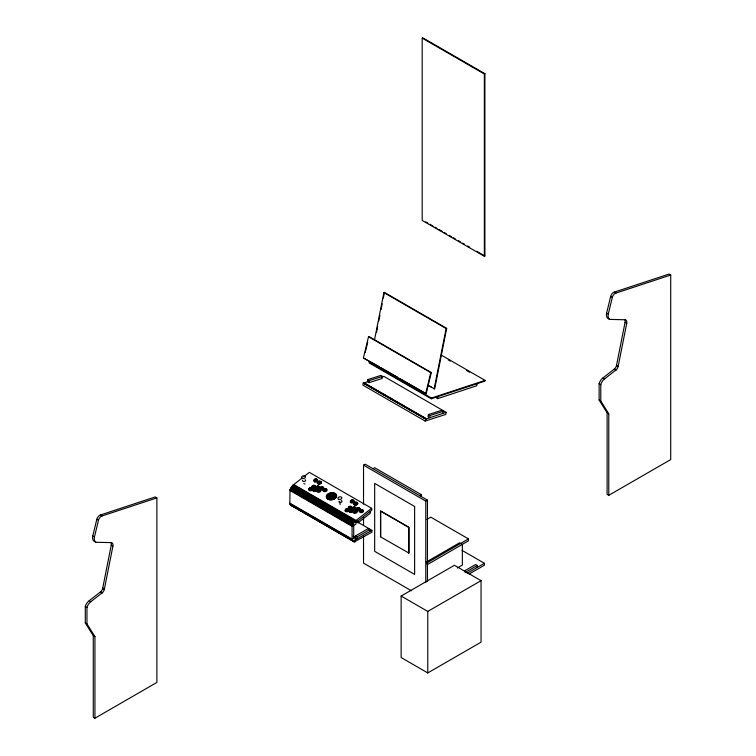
<?xml version="1.0" encoding="UTF-8"?>
<svg xmlns="http://www.w3.org/2000/svg" width="756" height="756" viewBox="0 0 756 756"><rect width="100%" height="100%" fill="white"/><g stroke="black" fill="none" stroke-linecap="round" stroke-linejoin="round"><path stroke-width="1.13" d="M293.753 484.549L356 520.478L355.991 522.434L371.895 510.026L371.602 508.297L309.365 472.368L303.855 476.658M431.289 398.781L431.402 398.091L485.059 380.391L484.946 381.081L431.289 398.781L369.145 362.899L369.259 362.209L431.402 398.091M436.004 397.675L437.677 398.639L438.026 396.56M477.093 383.67L476.743 385.749L437.677 398.639M363.513 382.952L425.751 418.89L363.249 383.037L362.889 385.125L425.127 421.054L445.794 414.43L446.153 412.341L383.916 376.403L381.704 377.112M363.475 383.131L368.446 381.374M367.832 379.597L367.473 381.685L369.136 382.649L382.139 378.472L382.498 376.384L380.835 375.43L367.832 379.597L369.495 380.561L382.498 376.384M369.136 382.649L369.495 380.561M425.127 421.054L425.751 418.89M425.722 419.06L446.153 412.341M443.073 411.358L441.409 410.404L428.406 414.571L428.047 416.66L429.71 417.614L430.07 415.535L443.073 411.358L442.714 413.447M94.944 718.2L156.879 682.441L156.879 497.892L155.216 496.928L100.501 514.978A4.167 2.41 -60 0 0 96.825 519.287L92.771 536.023A7.947 4.593 -60 0 0 94.122 541.296L95.785 542.26L110.556 542.619A4.99 2.882 -60 0 1 112.899 546.172L104.233 589.746A3.988 2.306 -60 0 1 102.523 592.562L90.871 601.682A6.851 3.95 -60 0 0 86.959 607.522L86.959 623.861L94.944 636.665L94.944 718.2L93.272 717.236L93.272 635.711L85.286 622.906L85.286 606.567A6.851 3.95 -60 0 1 89.199 600.718L100.605 591.816L102.268 592.78M608.769 495.331L608.769 413.806L600.784 401.001L600.784 384.662A6.851 3.95 -60 0 1 604.696 378.813L616.348 369.693A3.988 2.306 -60 0 0 618.058 366.887L626.733 323.303A4.99 2.882 -60 0 0 624.38 319.75L609.62 319.391L607.947 318.437A7.947 4.593 -60 0 1 606.605 313.164L610.659 296.428A4.167 2.41 -60 0 1 614.335 292.109L669.041 274.059L670.714 275.023L670.714 459.572L608.769 495.331L607.106 494.377L607.106 412.842L599.121 400.037L599.121 383.698A6.851 3.95 -60 0 1 603.033 377.858L614.439 368.956L616.102 369.911M110.905 542.402A4.99 2.882 -60 0 1 111.236 545.208L102.655 588.461L104.319 589.415M374.607 339.416L383.906 292.591L384.445 292.44L446.683 328.378L434.672 388.905L428.009 385.522M376.507 332.413L377.641 326.705M378.775 320.998L379.909 315.28M381.043 309.573L382.177 303.865M383.311 298.147L384.445 292.44M434.133 389.056L446.144 328.52L446.683 328.378M624.74 319.542A4.99 2.882 -60 0 1 625.061 322.339L616.48 365.592L618.143 366.556M326.479 496.711C327.14 492.307 335.513 491.211 336.448 495.898C335.787 500.292 327.405 501.398 326.479 496.711A8.023 5.925 1.2 0 1 336.448 495.898M95.785 542.26A7.947 4.593 -60 0 1 94.443 536.987L98.497 520.251A4.167 2.41 -60 0 1 102.164 515.932L156.879 497.892M363.39 357.966L368.541 336.713L369.07 336.609L431.307 372.538L426.157 393.791L363.39 357.966L379.219 366.698M365.271 352.268L367.709 342.203M425.628 393.904L430.778 372.651L431.307 372.538M609.62 319.391A7.947 4.593 -60 0 1 608.268 314.118L612.322 297.391A4.167 2.41 -60 0 1 615.998 293.073L670.714 275.023M292.156 505.925L290.597 505.102L289.841 503.184L290.011 489.822L292.903 485.257L302.022 478.094M357.597 522.065L371.876 530.315L371.895 532.205L354.403 541.863L352.835 541.031L352.079 539.122L352.079 526.318L352.976 524.088L355.566 520.818L371.602 508.297M356.407 521.801L358.07 522.765L370.393 513.144L370.109 511.415M289.841 490.389L352.079 526.327L353.723 525.363L353.723 538.178L352.079 539.122L289.841 503.184M422.198 38.121L422.755 37.8L484.908 73.682L484.908 255.991L484.35 256.312L422.198 220.431L422.198 38.121L484.35 74.003L484.908 73.682M363.532 504.11L363.532 465.157L365.195 464.193L427.442 500.132L427.442 581.572M372.982 468.692L374.645 467.728L421.328 494.679L421.328 496.597M352.079 526.327L355.991 524.069L355.991 520.478M419.656 495.643L421.328 494.679M369.797 529.597L357.276 536.826L357.276 538.745L355.613 537.781L355.613 535.862L368.125 528.633L369.797 529.597L369.797 531.515M352.079 539.122L355.188 537.327L355.188 541.844L355.197 539.945L371.876 530.315M363.532 465.157L425.779 501.096L427.442 500.132M426.762 519.466L430.778 517.151L468.465 538.905L468.465 540.823L427.045 564.798M426.289 562.039L459.582 542.808L462.36 544.414L462.36 565.072L457.314 567.992M426.384 563.258L468.465 538.905M401.134 596.04L454.413 565.28L481.052 580.655L481.052 642.175L427.773 672.934L401.134 657.55L401.134 596.04L427.773 611.415L481.052 580.655M464.43 570.978L475.618 564.515L477.291 565.479L477.291 567.397M465.082 572.528L477.291 565.479M467.113 573.275L484.407 563.286L484.407 565.214L469.145 574.021M305.018 483.925L303.799 483.698M614.335 292.109L615.998 293.073M610.659 296.428L612.322 297.391M625.061 322.339L626.733 323.303M606.605 313.164L608.268 314.118M425.808 221.877L427.849 223.048M429.88 224.23L432.942 225.987M434.983 227.169L437.015 228.34M439.056 229.522L442.109 231.289M444.15 232.461L446.191 233.642M449.244 235.399L451.285 236.581M453.316 237.753L455.358 238.934M458.419 240.701L460.451 241.873M462.492 243.054L464.524 244.226M467.586 245.993L469.627 247.165M476.752 251.285L484.908 255.991M618.228 366.121L616.565 365.157L616.395 365.923A3.988 2.306 -60 0 1 614.685 368.73L614.099 369.221L615.762 370.175M603.033 377.858L604.696 378.813M599.121 383.698L600.784 384.662M599.121 400.037L600.784 401.001M607.106 412.842L608.769 413.806M383.906 292.591L446.144 328.52M441.258 355.093L485.059 380.391M448.27 359.903L450.311 361.084M466.613 370.497L469.665 372.254M368.541 336.713L430.778 372.651M429.569 385.966L431.61 387.138M381.26 367.879L397.59 377.301M399.631 378.482L426.157 393.791M428.406 414.571L430.07 415.535M364.023 382.791L426.271 418.72M363.995 382.961L426.233 418.9M363.249 383.037L425.496 418.975M461.963 550.33L484.407 563.286M293.328 484.88L355.566 520.818M292.903 485.257L355.14 521.186M292.487 485.664L354.734 521.602M292.1 486.117L354.337 522.046M291.721 486.59L353.959 522.519M291.362 487.091L353.61 523.02M291.041 487.611L353.279 523.549M290.739 488.149L352.976 524.088M290.465 488.697L352.702 524.636M290.219 489.264L352.457 525.193M290.011 489.822L352.258 525.76M355.613 535.862L357.276 536.826M353.146 536.146L355.188 537.327M289.917 503.638L352.154 539.576M290.03 504.063L354.167 541.258M290.181 504.45L352.428 540.379M292.544 505.944L311.935 517.142M313.967 518.314L326.214 525.382M328.255 526.563L330.296 527.745M332.338 528.917L339.482 533.046M341.523 534.218L353.761 541.287M290.37 504.791L354.403 541.863M290.852 505.358L354.035 541.797M411.491 590.814L363.532 563.125L363.532 535.976M100.501 514.978L102.164 515.932M96.825 519.287L98.497 520.251M111.236 545.208L112.899 546.172M92.771 536.023L94.443 536.987M104.404 588.99L102.74 588.026L102.561 588.782A3.988 2.306 -60 0 1 100.86 591.598L100.274 592.08L101.937 593.044M89.199 600.718L90.871 601.682M85.286 606.567L86.959 607.522M85.286 622.906L86.959 623.861M93.272 635.711L94.944 636.665M357.777 521.035L358.07 522.765M339.671 501.493L340.181 504.535M484.35 74.003L484.35 256.312M427.773 611.415L427.773 672.934M425.779 501.096L425.779 582.536M408.769 553.137L408.769 527.386L380.533 511.075L380.533 536.836L408.911 553.061L408.911 527.301L380.674 510.999L380.674 536.76M363.532 517.095L363.532 525.354M352.551 500.264A1.399 0.936 -9.5 0 1 353.345 501.644A1.399 0.936 -9.5 0 1 351.067 501.861A1.399 0.936 -9.5 0 1 351.833 500.34A2.06 1.38 -9.5 0 0 350.604 502.589A2.06 1.38 -9.5 0 0 353.959 502.258A2.06 1.38 -9.5 0 0 352.787 500.236M352.608 500.103A1.635 1.096 -9.5 0 1 353.543 501.71A1.635 1.096 -9.5 0 1 350.878 501.975A1.635 1.096 -9.5 0 1 351.767 500.188M349.13 506.964A1.399 0.936 -9.5 0 1 351.427 507.096A1.399 0.936 -9.5 0 1 350.009 508.486A1.399 0.936 -9.5 0 1 348.913 507.182M349.943 511.443A1.399 0.936 -9.5 0 1 349.423 510.205M349.159 506.851A2.06 1.38 -9.5 0 1 352.23 507.635A2.06 1.38 -9.5 0 1 349.508 509.327A2.06 1.38 -9.5 0 1 348.733 507.115M349.489 511.453A1.635 1.096 -9.5 0 1 349.215 510.149M362.587 510.234A1.399 0.936 -9.5 0 1 361.642 511.717A1.399 0.936 -9.5 0 1 360.017 510.782A1.399 0.936 -9.5 0 1 362.077 509.931M354.441 510.687A1.399 0.936 -9.5 0 1 356.53 511.226A1.399 0.936 -9.5 0 1 354.677 512.37A1.399 0.936 -9.5 0 1 354.158 510.867M341.23 500.5A1.54 1.03 -9.5 0 1 341.863 501.776A1.54 1.03 -9.5 0 1 339.964 502.494A1.54 1.03 -9.5 0 1 339 501.351M348.195 509.374A1.399 0.936 -9.5 0 1 347.004 510.905A1.399 0.936 -9.5 0 1 345.785 509.61M346.295 509.213A1.399 0.936 -9.5 0 1 347.968 509.204M346.172 509.081A1.635 1.096 -9.5 0 1 348.61 509.705A1.635 1.096 -9.5 0 1 346.446 511.047A1.635 1.096 -9.5 0 1 345.832 509.289M346.522 509.09A2.06 1.38 -9.5 0 1 349.083 510.423A2.06 1.38 -9.5 0 1 345.898 511.632A2.06 1.38 -9.5 0 1 346.031 509.27M327.112 498.355A8.023 5.5 -41.7 0 1 335.815 494.254M327.887 498.988A8.023 4.716 -58.8 0 1 335.031 493.621M326.63 497.571A8.023 5.916 -21.1 0 1 336.297 495.029M326.668 495.823A8.023 5.528 21.9 0 1 336.259 496.786M327.178 494.963A8.023 4.753 39.1 0 1 335.74 497.646M327.981 494.197A8.023 3.657 53.1 0 1 334.936 498.412M329.03 493.573A8.023 2.315 64.8 0 1 333.897 499.036M330.24 493.139A8.023 0.813 75.3 0 1 332.687 499.47M331.393 499.697A8.023 0.747 85.3 0 1 331.525 492.912M330.107 499.688A8.023 2.249 -84.2 0 1 332.82 492.921M328.907 499.442A8.023 3.61 -72.6 0 1 334.01 493.167M315.63 488.962A1.399 0.936 -9.5 0 1 315.46 490.417A1.399 0.936 -9.5 0 1 313.4 490.238A1.399 0.936 -9.5 0 1 314.279 488.839M315.45 488.688A1.635 1.096 -9.5 0 0 313.031 489.775A1.635 1.096 -9.5 0 0 315.224 490.701A1.635 1.096 -9.5 0 0 315.791 488.83A2.06 1.38 -9.5 0 1 316.178 490.975A2.06 1.38 -9.5 0 1 312.956 491.003A2.06 1.38 -9.5 0 1 314.175 488.848M314.704 488.745A2.06 1.38 -9.5 0 1 315.233 488.745M325.335 488.886A1.399 0.936 -9.5 0 1 326.129 490.266A1.399 0.936 -9.5 0 1 323.851 490.483A1.399 0.936 -9.5 0 1 324.617 488.952M324.967 488.726A1.635 1.096 -9.5 0 1 326.46 490.153A1.635 1.096 -9.5 0 1 323.748 490.663A1.635 1.096 -9.5 0 1 324.551 488.811M325.571 488.858A2.06 1.38 -9.5 0 1 326.743 490.88A2.06 1.38 -9.5 0 1 323.379 491.211A2.06 1.38 -9.5 0 1 324.504 488.962M319.429 489.567A1.399 0.936 -9.5 0 1 319.807 490.956A1.399 0.936 -9.5 0 1 317.681 491.164A1.399 0.936 -9.5 0 1 318.04 489.708M318.796 489.482A2.06 1.38 -9.5 0 1 320.742 491.164A2.06 1.38 -9.5 0 1 317.501 492.062A2.06 1.38 -9.5 0 1 317.775 489.765M321.111 487.299A1.399 0.936 -9.5 0 1 323.199 487.837A1.399 0.936 -9.5 0 1 321.347 488.981A1.399 0.936 -9.5 0 1 320.827 487.478M323.322 487.346A2.06 1.38 -9.5 0 1 323.209 489.406A2.06 1.38 -9.5 0 1 320.213 489.425A2.06 1.38 -9.5 0 1 320.846 487.365M321.338 487.176A2.06 1.38 -9.5 0 1 322.897 487.166M314.912 485.966A1.399 0.936 -9.5 0 1 313.731 487.497A1.399 0.936 -9.5 0 1 312.511 486.202M313.343 485.683A1.399 0.936 -9.5 0 1 314.401 485.673M312.889 485.683A1.635 1.096 -9.5 0 1 315.337 486.306A1.635 1.096 -9.5 0 1 313.173 487.648A1.635 1.096 -9.5 0 1 312.559 485.891M313.239 485.683A2.06 1.38 -9.5 0 1 315.81 487.015A2.06 1.38 -9.5 0 1 312.625 488.225A2.06 1.38 -9.5 0 1 312.748 485.872M310.933 488.036A1.399 0.936 -9.5 0 1 311.737 489.406A1.399 0.936 -9.5 0 1 309.459 489.623A1.399 0.936 -9.5 0 1 310.215 488.102M311.17 487.998A2.06 1.38 -9.5 0 1 312.341 490.03A2.06 1.38 -9.5 0 1 308.987 490.351A2.06 1.38 -9.5 0 1 310.111 488.102M305.131 479.663A1.54 1.03 -9.5 0 1 305.244 481.052A1.54 1.03 -9.5 0 1 303.194 481.43A1.54 1.03 -9.5 0 1 302.74 480.107M317.388 486.429A1.399 0.936 -9.5 0 1 319.126 487.337A1.399 0.936 -9.5 0 1 316.972 488.149A1.399 0.936 -9.5 0 1 317.057 486.552M414.628 506.482L374.674 483.405L374.674 551.332L414.628 574.399L414.628 506.482M327.717 499.121L326.233 496.73A5.264 3.515 -9.5 0 1 332.886 492.761A5.264 3.515 -9.5 0 1 335.947 497.713A5.264 3.515 -9.5 0 1 327.717 499.121M351.455 501.748A1.399 0.936 -9.5 0 0 353.534 500.727A1.399 0.936 -9.5 0 0 351.445 500.113A1.399 0.936 -9.5 0 0 351.455 501.748M349.376 508.079A1.399 0.936 -9.5 0 0 351.455 507.059A1.399 0.936 -9.5 0 0 349.366 506.444A1.399 0.936 -9.5 0 0 349.376 508.079M349.319 508.571A1.635 1.096 -9.5 0 0 351.748 507.38A1.635 1.096 -9.5 0 0 349.3 506.662A1.635 1.096 -9.5 0 0 349.319 508.571M350.378 511.585A1.399 0.936 -9.5 0 0 352.447 510.574A1.399 0.936 -9.5 0 0 350.359 509.95A1.399 0.936 -9.5 0 0 350.378 511.585M350.321 511.236A1.399 0.936 -9.5 0 0 352.39 510.224A1.399 0.936 -9.5 0 0 350.302 509.61A1.399 0.936 -9.5 0 0 350.321 511.236M350.255 511.736A1.635 1.096 -9.5 0 0 352.683 510.546A1.635 1.096 -9.5 0 0 350.236 509.827A1.635 1.096 -9.5 0 0 350.255 511.736M350.123 512.417A2.06 1.38 -9.5 0 0 353.175 510.924A2.06 1.38 -9.5 0 0 350.094 510.017A2.06 1.38 -9.5 0 0 350.123 512.417M360.65 511.349A1.399 0.936 -9.5 0 0 362.719 510.338A1.399 0.936 -9.5 0 0 360.631 509.724A1.399 0.936 -9.5 0 0 360.65 511.349M360.584 511.85A1.635 1.096 -9.5 0 0 363.012 510.659A1.635 1.096 -9.5 0 0 360.565 509.941A1.635 1.096 -9.5 0 0 360.584 511.85M360.451 512.53A2.06 1.38 -9.5 0 0 363.504 511.037A2.06 1.38 -9.5 0 0 360.423 510.13A2.06 1.38 -9.5 0 0 360.451 512.53M354.403 511.973A1.399 0.936 -9.5 0 0 356.482 510.962A1.399 0.936 -9.5 0 0 354.384 510.347A1.399 0.936 -9.5 0 0 354.403 511.973M354.347 512.473A1.635 1.096 -9.5 0 0 356.775 511.283A1.635 1.096 -9.5 0 0 354.328 510.565A1.635 1.096 -9.5 0 0 354.347 512.473M354.205 513.154A2.06 1.38 -9.5 0 0 357.267 511.661A2.06 1.38 -9.5 0 0 354.177 510.754A2.06 1.38 -9.5 0 0 354.205 513.154M357.541 509.913A1.399 0.936 -9.5 0 0 359.61 508.901A1.399 0.936 -9.5 0 0 357.522 508.287A1.399 0.936 -9.5 0 0 357.541 509.913M357.475 509.572A1.399 0.936 -9.5 0 0 359.554 508.552A1.399 0.936 -9.5 0 0 357.465 507.938A1.399 0.936 -9.5 0 0 357.475 509.572M357.418 510.064A1.635 1.096 -9.5 0 0 359.847 508.873A1.635 1.096 -9.5 0 0 357.399 508.155A1.635 1.096 -9.5 0 0 357.418 510.064M357.286 510.754A2.06 1.38 -9.5 0 0 360.338 509.251A2.06 1.38 -9.5 0 0 357.257 508.344A2.06 1.38 -9.5 0 0 357.286 510.754M338.953 499.366A1.975 1.323 -9.5 0 0 341.873 497.93A1.975 1.323 -9.5 0 0 338.924 497.061A1.975 1.323 -9.5 0 0 338.953 499.366M346.248 510.498A1.399 0.936 -9.5 0 0 348.327 509.478A1.399 0.936 -9.5 0 0 346.229 508.864A1.399 0.936 -9.5 0 0 346.248 510.498M353.477 509.166A1.399 0.936 -9.5 0 0 355.556 508.155A1.399 0.936 -9.5 0 0 353.458 507.541A1.399 0.936 -9.5 0 0 353.477 509.166M353.421 508.826A1.399 0.936 -9.5 0 0 355.5 507.805A1.399 0.936 -9.5 0 0 353.402 507.191A1.399 0.936 -9.5 0 0 353.421 508.826M353.364 509.317A1.635 1.096 -9.5 0 0 355.792 508.127A1.635 1.096 -9.5 0 0 353.345 507.408A1.635 1.096 -9.5 0 0 353.364 509.317M353.222 510.007A2.06 1.38 -9.5 0 0 356.284 508.505A2.06 1.38 -9.5 0 0 353.194 507.597A2.06 1.38 -9.5 0 0 353.222 510.007M355.065 504.243A1.304 0.869 -9.5 0 0 356.993 503.298A1.304 0.869 -9.5 0 0 355.046 502.721A1.304 0.869 -9.5 0 0 355.065 504.243M354.999 504.224A1.399 0.936 -9.5 0 0 357.078 503.212A1.399 0.936 -9.5 0 0 354.98 502.589A1.399 0.936 -9.5 0 0 354.999 504.224M354.866 504.743A1.767 1.181 -9.5 0 0 357.493 503.458A1.767 1.181 -9.5 0 0 354.847 502.683A1.767 1.181 -9.5 0 0 354.866 504.743M354.791 504.847A1.928 1.285 -9.5 0 0 357.645 503.449A1.928 1.285 -9.5 0 0 354.772 502.598A1.928 1.285 -9.5 0 0 354.791 504.847M354.725 504.932A2.06 1.38 -9.5 0 0 357.786 503.43A2.06 1.38 -9.5 0 0 354.696 502.523A2.06 1.38 -9.5 0 0 354.725 504.932M314.789 481.931A2.06 1.38 -9.5 0 0 317.851 480.429A2.06 1.38 -9.5 0 0 314.761 479.521A2.06 1.38 -9.5 0 0 314.789 481.931M314.931 481.241A1.635 1.096 -9.5 0 0 317.359 480.051A1.635 1.096 -9.5 0 0 314.902 479.332A1.635 1.096 -9.5 0 0 314.931 481.241M315.044 481.09A1.399 0.936 -9.5 0 0 317.123 480.079A1.399 0.936 -9.5 0 0 315.025 479.465A1.399 0.936 -9.5 0 0 315.044 481.09M314.987 480.75A1.399 0.936 -9.5 0 0 317.066 479.729A1.399 0.936 -9.5 0 0 314.969 479.115A1.399 0.936 -9.5 0 0 314.987 480.75M318.654 483.254A1.304 0.869 -9.5 0 0 320.591 482.309A1.304 0.869 -9.5 0 0 318.635 481.733A1.304 0.869 -9.5 0 0 318.654 483.254M318.597 483.245A1.399 0.936 -9.5 0 0 320.667 482.224A1.399 0.936 -9.5 0 0 318.578 481.61A1.399 0.936 -9.5 0 0 318.597 483.245M318.465 483.764A1.767 1.181 -9.5 0 0 321.083 482.479A1.767 1.181 -9.5 0 0 318.437 481.695A1.767 1.181 -9.5 0 0 318.465 483.764M318.389 483.859A1.928 1.285 -9.5 0 0 321.234 482.46A1.928 1.285 -9.5 0 0 318.361 481.619A2.06 1.38 -9.5 0 0 318.314 483.944A2.06 1.38 -9.5 0 0 321.376 482.451A2.06 1.38 -9.5 0 0 318.295 481.544A1.928 1.285 -9.5 0 0 318.389 483.859M313.91 490.257A1.399 0.936 -9.5 0 0 315.98 489.236A1.399 0.936 -9.5 0 0 313.891 488.622A1.399 0.936 -9.5 0 0 313.91 490.257M324.239 490.37A1.399 0.936 -9.5 0 0 326.318 489.349A1.399 0.936 -9.5 0 0 324.22 488.735A1.399 0.936 -9.5 0 0 324.239 490.37M317.993 490.994A1.399 0.936 -9.5 0 0 320.071 489.973A1.399 0.936 -9.5 0 0 317.983 489.359A1.399 0.936 -9.5 0 0 317.993 490.994M317.936 491.485A1.635 1.096 -9.5 0 0 320.364 490.294A1.635 1.096 -9.5 0 0 317.917 489.576A1.635 1.096 -9.5 0 0 317.936 491.485M321.073 488.584A1.399 0.936 -9.5 0 0 323.143 487.573A1.399 0.936 -9.5 0 0 321.054 486.958A1.399 0.936 -9.5 0 0 321.073 488.584M321.016 489.085A1.635 1.096 -9.5 0 0 323.445 487.894A1.635 1.096 -9.5 0 0 320.988 487.176A1.635 1.096 -9.5 0 0 321.016 489.085M312.975 487.091A1.399 0.936 -9.5 0 0 315.044 486.08A1.399 0.936 -9.5 0 0 312.956 485.456A1.399 0.936 -9.5 0 0 312.975 487.091M309.847 489.51A1.399 0.936 -9.5 0 0 311.916 488.499A1.399 0.936 -9.5 0 0 309.828 487.885A1.399 0.936 -9.5 0 0 309.847 489.51M309.79 490.011A1.635 1.096 -9.5 0 0 312.219 488.82A1.635 1.096 -9.5 0 0 309.762 488.102A1.635 1.096 -9.5 0 0 309.79 490.011M302.542 478.387A1.975 1.323 -9.5 0 0 305.462 476.96A1.975 1.323 -9.5 0 0 302.513 476.091A1.975 1.323 -9.5 0 0 302.542 478.387M317.019 487.837A1.399 0.936 -9.5 0 0 319.089 486.826A1.399 0.936 -9.5 0 0 317 486.212A1.399 0.936 -9.5 0 0 317.019 487.837M316.953 488.338A1.635 1.096 -9.5 0 0 319.382 487.147A1.635 1.096 -9.5 0 0 316.934 486.429A1.635 1.096 -9.5 0 0 316.953 488.338M316.821 489.019A2.06 1.38 -9.5 0 0 319.873 487.525A2.06 1.38 -9.5 0 0 316.792 486.618A2.06 1.38 -9.5 0 0 316.821 489.019"/></g></svg>
